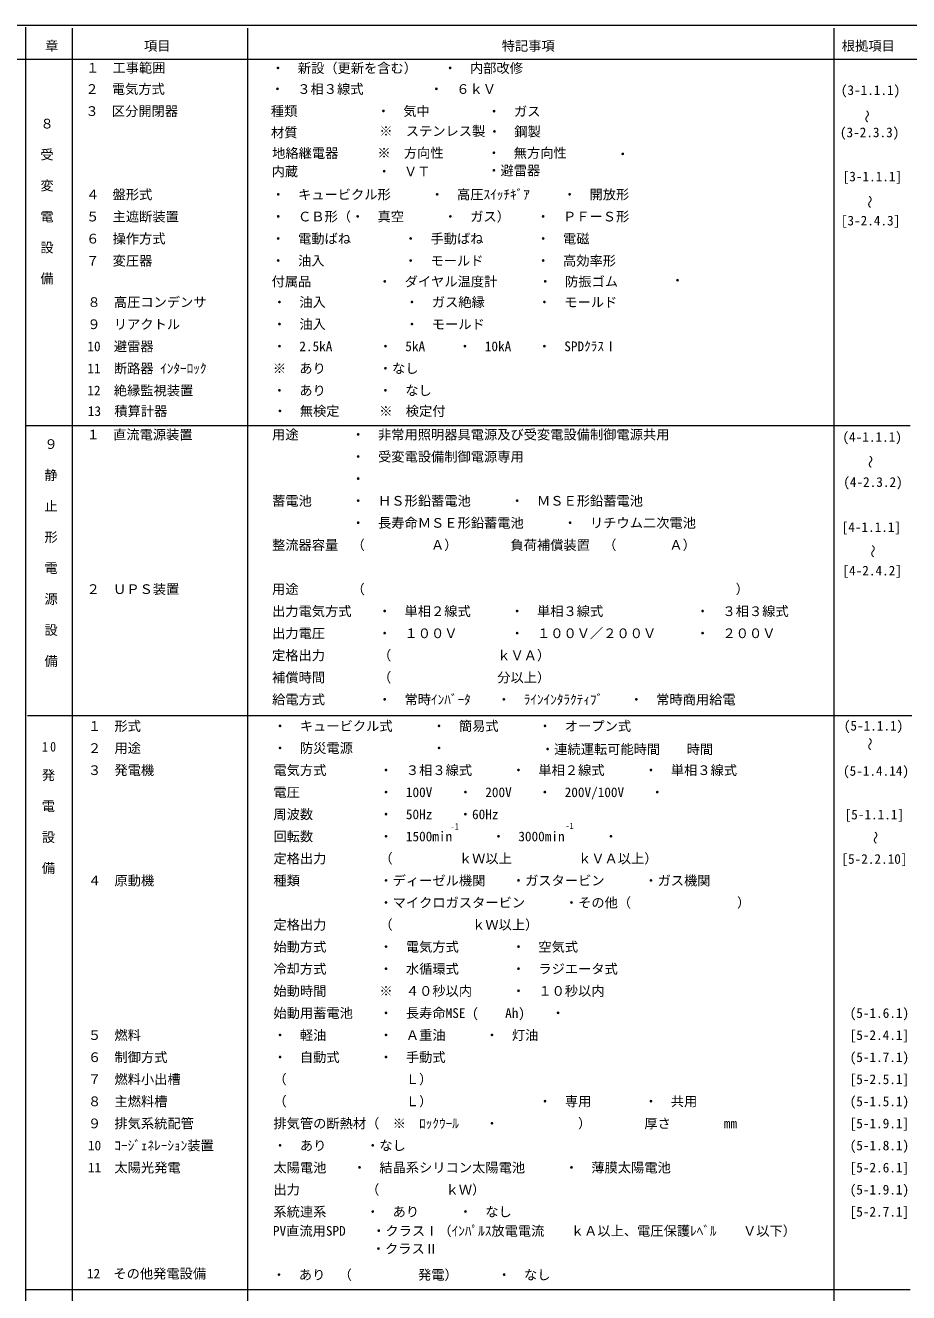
# Model space of a CAD drawing. Units: millimetres on the paper. Extents: x -504 to 402, y -275 to 390.
# Drawn here: x 1.4 to 201.4, y -7.3 to 279.7 of the extents above; entities that cross this region are included whole.
import ezdxf
from ezdxf.enums import TextEntityAlignment as Align

# ---------------------------------------------------------------- set-up
doc = ezdxf.new("R2010")
doc.units = ezdxf.units.MM
for name, color, linetype, lineweight in [('F-2_文字', 4, 'Continuous', 9), ('F-5_項目枠', 4, 'Continuous', 9), ('F-7', 4, 'Continuous', 9)]:
    doc.layers.add(name, color=color, linetype=linetype, lineweight=lineweight)
doc.styles.add('@ＭＳ ゴシック', font='')
doc.styles.add('ＭＳ ゴシック', font='')
doc.styles.get('@ＭＳ ゴシック').set_extended_font_data('@MS Gothic')
doc.styles.get('ＭＳ ゴシック').set_extended_font_data('MS Gothic')

msp = doc.modelspace()

# ---------------------------------------------------------------- linework, layer by layer
at = {"layer": 'F-5_項目枠'}
for p, q in [((1.507, -250.481), (1.507, 279.319)), ((11.972, 279.076), (11.972, -250.481)), ((51.731, 279.076), (51.731, -250.588)), ((184.46, 279.076), (184.46, -250.588)), ((402.113, 271.989), (-198.743, 271.989)), ((1.535, 189.1), (201.785, 189.1)), ((1.903, 123.392), (202.153, 123.392)), ((1.507, -6.616), (201.757, -6.616))]:
    msp.add_line(p, q, dxfattribs=at)
at = {"layer": 'F-7'}
msp.add_line((402.407, 279.719), (-399.393, 279.719), dxfattribs=at)

# ---------------------------------------------------------------- texts
at = {"layer": 'F-2_文字', "style": 'ＭＳ ゴシック'}
for s, p in [('章', (5.901, 273.318)), ('項目', (28.279, 273.318)), ('特記事項', (109.287, 273.318)), ('根拠項目', (186.295, 273.318)), ('１\u3000工事範囲', (15.149, 268.337)), ('・\u3000新設（更新を含む）\u3000\u3000・\u3000内部改修', (57.111, 268.278)), ('２\u3000電気方式', (14.997, 263.536)), ('・\u3000３相３線式', (56.997, 263.536)), ('・\u3000６ｋＶ', (92.997, 263.536)), ('(3-1.1.1)', (186.076, 263.292)), ('３\u3000区分開閉器', (14.997, 258.536)), ('種類', (56.997, 258.536)), ('・\u3000気中', (80.997, 258.536)), ('・\u3000ガス', (106.054, 258.479)), ('材質', (57.038, 253.703)), ('※\u3000ステンレス製', (81.573, 254.014)), ('・\u3000鋼製', (106.14, 253.901)), ('(3-2.3.3)', (185.868, 253.721)), ('地絡継電器', (57.299, 249.018)), ('※\u3000方向性', (81.135, 249.084)), ('・\u3000無方向性', (106.011, 249.066)), ('・\u3000', (135.193, 248.808)), ('内蔵', (57.166, 244.867)), ('・\u3000ＶＴ', (81.16, 244.881)), ('・避雷器', (106.011, 245.087)), ('[3-1.1.1]', (186.492, 243.733)), ('４\u3000盤形式', (15.165, 239.652)), ('・\u3000キュービクル形', (57.165, 239.652)), ('・\u3000高圧ｽｲｯﾁｷﾞｱ', (93.165, 239.652)), ('・\u3000開放形', (123.165, 239.652)), ('５\u3000主遮断装置', (15.165, 234.652)), ('・\u3000ＣＢ形（・\u3000真空\u3000\u3000\u3000・\u3000ガス）', (57.165, 234.652)), ('・\u3000ＰＦーＳ形', (117.165, 234.652)), ('[3-2.4.3]', (186.076, 233.745)), ('６\u3000操作方式', (15.165, 229.652)), ('・\u3000電動ばね', (57.165, 229.652)), ('・\u3000手動ばね', (87.165, 229.652)), ('・\u3000電磁', (117.165, 229.652)), ('７\u3000変圧器', (15.165, 224.652)), ('・\u3000油入', (57.165, 224.652)), ('・\u3000モールド', (87.165, 224.652)), ('・\u3000高効率形', (117.165, 224.652)), ('付属品', (57.166, 219.938)), ('・\u3000ダイヤル温度計', (81.299, 219.938)), ('・\u3000防振ゴム', (117.631, 219.938)), ('・', (147.599, 220.203)), ('８\u3000高圧コンデンサ', (15.454, 215.265)), ('・\u3000油入', (57.454, 215.265)), ('・\u3000ガス絶縁', (87.454, 215.265)), ('・\u3000モールド', (117.454, 215.265)), ('９\u3000リアクトル', (15.454, 210.265)), ('・\u3000油入', (57.454, 210.265)), ('・\u3000モールド', (87.454, 210.265)), ('10\u3000避雷器', (15.454, 205.265)), ('・\u30002.5kA', (57.454, 205.265)), ('・\u30005kA', (81.454, 205.265)), ('・\u300010kA', (99.454, 205.265)), ('・\u3000SPDｸﾗｽⅠ', (117.454, 205.265)), ('11\u3000断路器 ｲﾝﾀｰﾛｯｸ', (15.454, 200.265)), ('※\u3000あり\u3000\u3000\u3000\u3000・なし', (57.454, 200.265)), ('12\u3000絶縁監視装置', (15.454, 195.265)), ('・\u3000あり', (57.454, 195.265)), ('・\u3000なし', (81.454, 195.265)), ('13\u3000積算計器', (15.557, 190.602)), ('・\u3000無検定', (57.557, 190.602)), ('※\u3000検定付', (81.557, 190.602)), ('１\u3000直流電源装置', (15.276, 185.274)), ('用途', (57.276, 185.274)), ('・\u3000非常用照明器具電源及び受変電設備制御電源共用', (75.276, 185.274)), ('(4-1.1.1)', (186.449, 184.742)), ('・\u3000受変電設備制御電源専用', (75.276, 180.274)), ('・\u3000', (75.276, 175.274)), ('(4-2.3.2)', (186.631, 174.531)), ('蓄電池', (57.276, 170.274)), ('・\u3000ＨＳ形鉛蓄電池', (75.276, 170.274)), ('・\u3000ＭＳＥ形鉛蓄電池', (111.276, 170.274)), ('・\u3000長寿命ＭＳＥ形鉛蓄電池', (75.276, 165.274)), ('・\u3000リチウム二次電池', (123.276, 165.274)), ('[4-1.1.1]', (186.266, 164.319)), ('整流器容量\u3000（\u3000\u3000\u3000\u3000\u3000Ａ）\u3000\u3000\u3000\u3000負荷補償装置\u3000（\u3000\u3000\u3000\u3000Ａ）', (57.276, 160.274)), ('[4-2.4.2]', (186.449, 154.473)), ('２\u3000ＵＰＳ装置', (15.276, 150.274)), ('用途', (57.276, 150.274)), ('（\u3000\u3000\u3000\u3000\u3000\u3000\u3000\u3000\u3000\u3000\u3000\u3000\u3000\u3000\u3000\u3000\u3000\u3000\u3000\u3000\u3000\u3000\u3000\u3000\u3000\u3000\u3000\u3000）', (75.276, 150.274)), ('出力電気方式', (57.276, 145.274)), ('・\u3000単相２線式', (81.276, 145.274)), ('・\u3000単相３線式', (111.276, 145.274)), ('・\u3000３相３線式', (153.276, 145.274)), ('出力電圧', (57.276, 140.274)), ('・\u3000１００Ｖ', (81.276, 140.274)), ('・\u3000１００Ｖ／２００Ｖ', (111.276, 140.274)), ('・\u3000２００Ｖ', (153.276, 140.274)), ('定格出力', (57.276, 135.274)), ('（\u3000\u3000\u3000\u3000\u3000\u3000\u3000\u3000ｋＶＡ）', (81.276, 135.274)), ('補償時間', (57.276, 130.274)), ('（\u3000\u3000\u3000\u3000\u3000\u3000\u3000\u3000分以上）', (81.276, 130.274)), ('給電方式', (57.276, 125.274)), ('・\u3000常時ｲﾝﾊﾞｰﾀ\u3000\u3000・\u3000ﾗｲﾝｲﾝﾀﾗｸﾃｨﾌﾞ\u3000\u3000・\u3000常時商用給電', (81.276, 125.274)), ('１\u3000形式', (15.583, 119.269)), ('・\u3000キュービクル式', (57.583, 119.269)), ('・\u3000簡易式', (93.583, 119.269)), ('・\u3000オープン式', (117.583, 119.269)), ('(5-1.1.1)', (186.754, 119.347)), ('２\u3000用途', (15.583, 114.269)), ('・\u3000防災電源', (57.583, 114.269)), ('・', (93.583, 114.269)), ('・連続運転可能時間\u3000\u3000時間', (118.173, 114.017)), ('３\u3000発電機', (15.583, 109.269)), ('電気方式', (57.583, 109.269)), ('・\u3000３相３線式', (81.583, 109.269)), ('・\u3000単相２線式', (111.583, 109.269)), ('・\u3000単相３線式', (141.583, 109.269)), ('(5-1.4.14)', (186.574, 109.107)), ('電圧', (57.583, 104.269)), ('・\u3000100V\u3000\u3000・\u3000200V\u3000\u3000・\u3000200V/100V\u3000\u3000・\u3000', (81.583, 104.269)), ('周波数', (57.583, 99.269)), ('・\u300050Hz\u3000\u3000・60Hz', (81.583, 99.269)), ('[5-1.1.1]', (186.933, 99.225)), ('回転数', (57.583, 94.269)), ('・\u30001500min\u3000\u3000\u3000・\u30003000min\u3000\u3000\u3000・\u3000', (81.583, 94.269)), ('定格出力', (57.583, 89.269)), ('（\u3000\u3000\u3000\u3000\u3000ｋＷ以上\u3000\u3000\u3000\u3000\u3000ｋＶＡ以上）', (81.583, 89.269)), ('[5-2.2.10]', (186.215, 89.164)), ('４\u3000原動機', (15.583, 84.269)), ('種類', (57.583, 84.269)), ('・ディーゼル機関', (81.583, 84.269)), ('・ガスタービン', (111.583, 84.269)), ('・ガス機関', (141.583, 84.269)), ('・マイクロガスタービン', (81.583, 79.269)), ('・その他（\u3000\u3000\u3000\u3000\u3000\u3000\u3000\u3000）', (123.583, 79.269)), ('（\u3000\u3000\u3000\u3000\u3000\u3000ｋＷ以上）', (81.583, 74.269)), ('定格出力', (57.583, 74.269)), ('始動方式', (57.583, 69.269)), ('・\u3000電気方式', (81.583, 69.269)), ('・\u3000空気式', (111.583, 69.269)), ('冷却方式', (57.583, 64.269)), ('・\u3000水循環式', (81.583, 64.269)), ('・\u3000ラジエータ式', (111.583, 64.269)), ('始動時間', (57.583, 59.269)), ('※\u3000４０秒以内', (81.583, 59.269)), ('・\u3000１０秒以内', (111.583, 59.269)), ('始動用蓄電池', (57.583, 54.269)), ('・\u3000長寿命MSE (\u3000\u3000Ah)\u3000\u3000・\u3000', (81.583, 54.269)), ('(5-1.6.1)', (188.083, 54.269)), ('５\u3000燃料', (15.583, 49.269)), ('・\u3000軽油', (57.583, 49.269)), ('・\u3000Ａ重油', (81.583, 49.269)), ('・\u3000灯油', (105.583, 49.269)), ('[5-2.4.1]', (188.083, 49.269)), ('６\u3000制御方式', (15.583, 44.269)), ('・\u3000自動式', (57.583, 44.269)), ('・\u3000手動式', (81.583, 44.269)), ('(5-1.7.1)', (188.083, 44.269)), ('７\u3000燃料小出槽', (15.583, 39.269)), ('（\u3000\u3000\u3000\u3000\u3000\u3000\u3000\u3000\u3000Ｌ）', (57.583, 39.269)), ('[5-2.5.1]', (188.083, 39.269)), ('８\u3000主燃料槽', (15.583, 34.269)), ('（\u3000\u3000\u3000\u3000\u3000\u3000\u3000\u3000\u3000Ｌ）', (57.583, 34.269)), ('・\u3000専用', (117.583, 34.269)), ('・\u3000共用', (141.583, 34.269)), ('(5-1.5.1)', (188.083, 34.269)), ('９\u3000排気系統配管', (15.583, 29.269)), ('排気管の断熱材（\u3000※\u3000ﾛｯｸｳｰﾙ\u3000\u3000・\u3000\u3000\u3000\u3000\u3000\u3000）\u3000', (57.583, 29.269)), ('厚さ\u3000\u3000\u3000\u3000mm', (141.583, 29.269)), ('[5-1.9.1]', (188.083, 29.269)), ('10\u3000ｺｰｼﾞｪﾈﾚｰｼｮﾝ装置', (15.583, 24.269)), ('・\u3000あり\u3000\u3000\u3000・なし', (57.583, 24.269)), ('(5-1.8.1)', (188.083, 24.269)), ('11\u3000太陽光発電', (15.583, 19.269)), ('太陽電池', (57.583, 19.269)), ('・\u3000結晶系シリコン太陽電池', (75.583, 19.269)), ('・\u3000薄膜太陽電池', (123.583, 19.269)), ('[5-2.6.1]', (188.083, 19.269)), ('出力\u3000\u3000\u3000\u3000\u3000（\u3000\u3000\u3000\u3000\u3000ｋＷ）', (57.583, 14.269)), ('(5-1.9.1)', (188.083, 14.269)), ('系統連系\u3000\u3000\u3000・\u3000あり\u3000\u3000\u3000・\u3000なし', (57.583, 9.269)), ('[5-2.7.1]', (188.083, 9.269)), ('PV直流用SPD\u3000\u3000・クラスⅠ（ｲﾝﾊﾟﾙｽ放電電流\u3000\u3000ｋＡ以上、電圧保護ﾚﾍﾞﾙ\u3000\u3000Ｖ以下）', (57.474, 4.929)), ('・クラスⅡ', (79.862, 0.884)), ('12\u3000その他発電設備', (15.35, -4.752)), ('・\u3000あり\u3000（\u3000\u3000\u3000\u3000\u3000発電）\u3000\u3000\u3000・\u3000なし', (57.343, -5.014))]:
    msp.add_text(s, height=2.199, dxfattribs=at).set_placement(p, align=Align.BOTTOM_LEFT)
for p in [(190.238, 260.587), (190.862, 241.236), (191.007, 182.372), (191.554, 162.131), (190.886, 118.449), (192.143, 97.249)]:
    msp.add_text('～', height=2.199, rotation=270, dxfattribs=at).set_placement(p, align=Align.BOTTOM_LEFT)
at = {"layer": 'F-2_文字', "style": 'ＭＳ ゴシック', "width": 0.9}
for p in [(97.699, 97.117), (123.69, 97.237)]:
    msp.add_text('-1', height=1.466, dxfattribs=at).set_placement(p, align=Align.BOTTOM_LEFT)
at = {"layer": 'F-2_文字', "char_height": 2.199, "attachment_point": 7, "rotation": 270, "style": '@ＭＳ ゴシック'}
for s, insert in [('\\T1.17;８\u3000受\u3000変\u3000電\u3000設\u3000備', (4.871, 259.003)), ('\\T1.17;９\u3000静\u3000止\u3000形\u3000電\u3000源\u3000設\u3000備', (5.787, 186.422)), ('\\T1.17;発\u3000電\u3000設\u3000備', (5.186, 111.435))]:
    msp.add_mtext(s, dxfattribs=dict(at, insert=insert))
at = {"layer": 'F-2_文字', "insert": (5.186, 115.207), "char_height": 2.199, "attachment_point": 7, "style": 'ＭＳ ゴシック'}
msp.add_mtext('\\T1.36;\\W0.9;10', dxfattribs=at)

doc.saveas('drawing.dxf')
